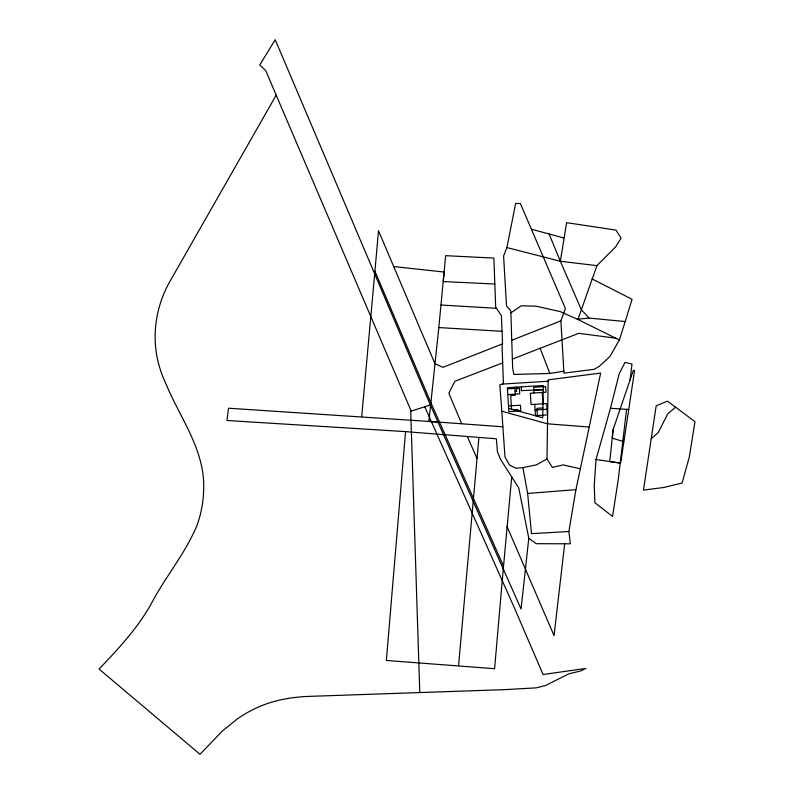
<?xml version="1.0" encoding="UTF-8"?>
<svg xmlns="http://www.w3.org/2000/svg" width="794" height="794" viewBox="0 0 794 794"><rect width="100%" height="100%" fill="white"/><g stroke="black" fill="none" stroke-linecap="round" stroke-linejoin="round"><path stroke-width="1.19" d="M580.474 468.788L563.135 464.897L552.386 467.398L546.987 458.992L548.158 379.869L600.651 373.071L575.928 489.64L568.871 531.523L570.36 543.811L536.168 543.692L528.784 538.233L518.75 487.913L500.756 459.736L497.441 451.836L496.349 438.794L405.575 431.628L226.975 420.492L228.533 408.225L439.519 422.14M521.37 386.857L521.301 390.648L543.215 389.636L535.781 390.102M630.099 379.869L631.984 364.029L625.017 362.401L619.221 373.726L610.477 408.295L596.016 459.537L594.259 485.203L594.855 502.701L612.531 516.428L618.238 479.705L626.575 409.456M405.575 431.628L386.37 660.459L494.593 668.707L503.515 566.082L430.894 402.737L374.937 271.211L361.697 416.771M503.277 568.961L511.703 477.055M374.669 274.168L378.49 230.736L434.983 363.761L430.596 405.496L521.072 609.048L528.784 538.233M458.565 665.729L478.901 437.464M438.834 327.565L445.642 255.678L493.868 258.08L495.694 307.209L501.421 315.665L502.542 343.871L442.983 367.334L434.983 363.761L438.834 327.565L502.046 331.326M596.016 459.537L620.66 463.091L634.585 370.599L633.374 370.282L613.117 429.614L612.224 438.159L623.796 441.643M613.117 429.614L609.732 461.661L620.183 463.031M430.894 402.737L428.859 421.386L502.88 426.805L504.984 457.007L509.52 465.076L515.911 468.212L522.928 467.636L536.367 464.877L546.987 458.992M564.673 543.791L554.053 635.597L506.949 526.293M592.016 278.873L632.044 299.308L625.225 321.55L589.079 318.076L581.357 309.749L560.346 261.276L566.628 222.667L615.955 230.091L621.077 238.14L615.628 246.894L596.929 265.633L577.953 319.516L619.37 339.961L610.04 356.327L599.43 366.233L594.16 369.309L563.968 373.16L560.882 320.836L565.397 308.479L520.368 203.482L515.634 203.472L506.919 247.559L503.594 256.035L506.512 305.938L510.79 310.831L512.666 368.029L513.817 374.44L549.855 373.458L563.849 371.205M619.37 339.961L625.225 321.55M430.596 405.496L275.22 39.7L259.757 64.979L265.851 70.755L276.183 95.151L169.628 281.939C158.83 301.144 153.768 323.406 155.455 345.38A119.924 114.058 -3.6 0 0 165.738 383.303C178.322 414.16 199.592 442.576 203.244 476.499C204.753 493.094 202.619 509.937 196.922 525.588C185.31 553.468 165.37 576.851 151.376 603.5C137.709 628.133 118.425 648.837 99.042 669.024L199.999 754.3L222.449 730.946L237.118 719.086A120.648 114.743 -3.6 0 1 262.169 705.489C277.076 699.554 293.095 696.993 309.074 696.378L503.773 689.678L536.248 687.862L545.458 685.55L568.911 673.778L580.483 671.049L585.813 668.429L543.086 674.523L514.105 607.251L424.75 406.766M651.229 438.675L658.236 432.571L667.804 413.743L675.605 407.193L694.958 421.664L689.311 457.007L682.106 483.02L663.685 487.496L643.458 490.097L656.191 405.803L667.456 401.159L675.605 407.193M510.86 312.896L521.201 305.829L536 306.176L560.346 311.625L577.953 319.516L577.307 319.228L589.079 318.076M512.329 359.106L578.737 333.321L615.707 338.165M511.852 340.279L560.882 320.836M501.957 344.1L502.691 362.898L454.863 381.269L448.828 393.238L461.651 423.688M276.183 95.151L411.213 411.113L430.358 404.96M522.928 467.636L527.633 493.461L575.928 489.64M502.126 384.088L548.138 381.239M507.445 388.921L519.375 388.187L519.733 393.864L507.793 394.598M515.108 391.462L516.686 391.363L516.428 387.154M508.497 405.952L520.437 405.208L520.785 410.885L508.855 411.62L507.336 387.72L543.285 385.497L542.739 417.773L508.617 408.364M513.728 409.773L517.817 409.515L517.896 410.925M542.907 407.967L536.903 408.334L537.399 416.304M535.106 409.992L547.036 409.257M568.871 531.523L531.523 533.657L527.633 493.461M628.64 409.486L610.477 408.295M494.851 284.024L443.241 281.552L444.174 272.044L393.745 266.556M440.988 305.025L496.449 308.31M588.89 427.023L547.413 423.807L501.798 411.223L499.853 384.921L503.426 383.611L502.691 362.898M506.919 247.559L560.346 261.276L596.929 265.633M531.444 229.208L563.75 237.982M467.329 436.541L477.025 458.515M549.111 234.012L560.346 261.276M540.059 348.09L549.855 373.458M411.213 411.113L410.706 410.816L419.788 692.567M501.798 411.223L502.88 426.805M542.272 392.464L542.977 403.809M534.054 392.97L533.697 387.303L545.627 386.559L545.984 392.236L530.342 393.199L531.037 404.553L546.689 403.58L547.384 414.934L535.454 415.669L534.749 404.325M514.849 387.254L515.346 395.263L510.711 395.551L511.554 409.168"/></g></svg>
